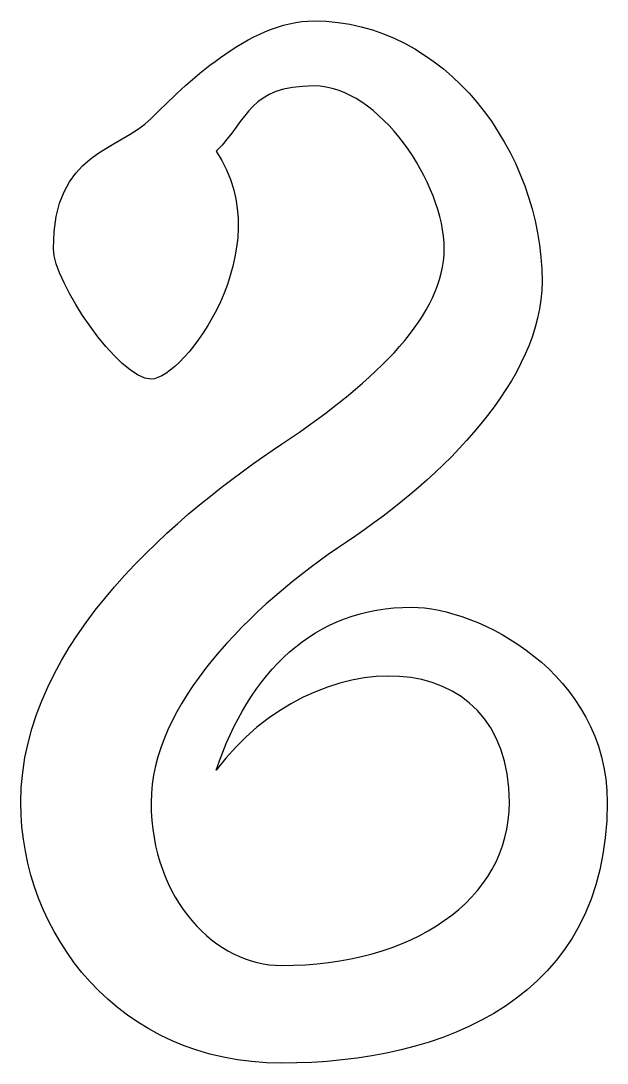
# Model space of a CAD drawing. Header units: centimetres. Extents: x -5.7 to 5.7, y -10.1 to 10.1.
import ezdxf

# ---------------------------------------------------------------- set-up
doc = ezdxf.new("R2010")
doc.units = ezdxf.units.CM
doc.header["$MEASUREMENT"] = 0
doc.layers.add('Layer 1', color=7, linetype='Continuous')

msp = doc.modelspace()

# ---------------------------------------------------------------- linework, layer by layer
at = {"layer": 'Layer 1'}
msp.add_open_spline([(-3.1626, 3.1626), (-2.53008, 3.1626), (-0.63252, 5.69268), (-1.89756, 7.59024), (-1.89756, 7.59024), (-1.26504, 8.22276), (-1.26504, 8.85528), (0, 8.85528), (0, 8.85528), (1.26504, 8.85528), (2.53008, 6.95772), (2.53008, 5.69268), (2.53008, 5.69268), (2.53008, 4.42764), (1.26504, 3.1626), (-0.63252, 1.89756), (-0.63252, 1.89756), (-2.53008, 0.63252), (-5.69268, -1.89756), (-5.69268, -5.06015), (-5.69268, -5.06015), (-5.69268, -7.59023), (-3.79512, -10.12031), (-0.63252, -10.12031), (-0.63252, -10.12031), (2.53008, -10.12031), (5.69268, -8.85527), (5.69268, -5.06015), (5.69268, -5.06015), (5.69268, -2.53007), (3.1626, -1.26503), (1.89756, -1.26503), (1.89756, -1.26503), (0, -1.26503), (-1.26504, -2.53007), (-1.89756, -4.42763), (-1.89756, -4.42763), (0, -1.89755), (3.79512, -1.89755), (3.79512, -5.06015), (3.79512, -5.06015), (3.79512, -6.95771), (1.89756, -8.22275), (-0.63252, -8.22275), (-0.63252, -8.22275), (-1.89756, -8.22275), (-3.1626, -6.95771), (-3.1626, -5.06015), (-3.1626, -5.06015), (-3.1626, -3.16259), (-1.26504, -1.26503), (0.63252, 0.00001), (0.63252, 0.00001), (2.53008, 1.26505), (4.42764, 3.16261), (4.42764, 5.06017), (4.42764, 5.06017), (4.42764, 7.59025), (2.53008, 10.12033), (0, 10.12033), (0, 10.12033), (-1.26504, 10.12033), (-2.53008, 8.85529), (-3.1626, 8.22277), (-3.1626, 8.22277), (-3.79512, 7.59025), (-5.06016, 7.59025), (-5.06016, 5.69269), (-5.06016, 5.69269), (-5.06016, 5.06017), (-3.79512, 3.16261), (-3.1626, 3.16261), (-3.1626, 3.16261), (-3.1626, 3.16261), (-3.1626, 3.1626), (-3.1626, 3.1626)], degree=3, knots=[0, 0, 0, 0, 0.05, 0.05, 0.05, 0.05, 0.1, 0.1, 0.1, 0.1, 0.15, 0.15, 0.15, 0.15, 0.2, 0.2, 0.2, 0.2, 0.25, 0.25, 0.25, 0.25, 0.3, 0.3, 0.3, 0.3, 0.35, 0.35, 0.35, 0.35, 0.4, 0.4, 0.4, 0.4, 0.45, 0.45, 0.45, 0.45, 0.5, 0.5, 0.5, 0.5, 0.55, 0.55, 0.55, 0.55, 0.6, 0.6, 0.6, 0.6, 0.65, 0.65, 0.65, 0.65, 0.7, 0.7, 0.7, 0.7, 0.75, 0.75, 0.75, 0.75, 0.8, 0.8, 0.8, 0.8, 0.85, 0.85, 0.85, 0.85, 0.9, 0.9, 0.9, 0.9, 1, 1, 1, 1], dxfattribs=at)

doc.saveas('drawing.dxf')
